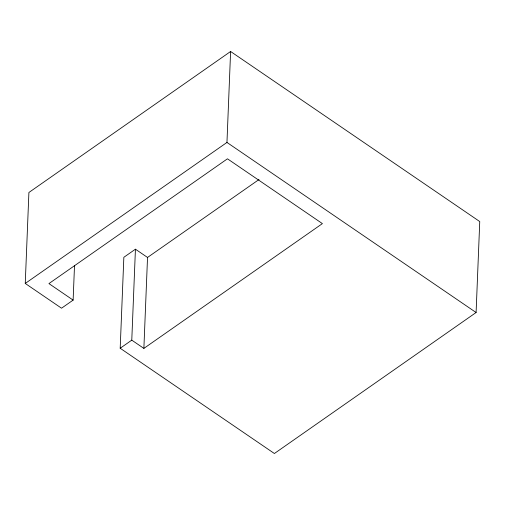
<?xml version="1.0" encoding="UTF-8"?>
<svg xmlns="http://www.w3.org/2000/svg" width="505" height="505" viewBox="0 0 505 505"><rect width="100%" height="100%" fill="white"/><g stroke="black" fill="none" stroke-linecap="round" stroke-linejoin="round"><path stroke-width="0.76" d="M74.513 265.605L73.124 300.109L61.534 308.208L25.25 283.444L28.905 192.487L230.608 51.491L479.75 221.556L476.095 312.513L274.392 453.509L120.19 348.248L123.845 257.298L135.435 249.192L147.529 257.449L143.874 348.399L131.78 340.149L135.435 249.192M25.25 283.444L226.96 142.442L230.608 51.491M147.529 257.449L259.027 179.509M120.19 348.248L131.78 340.149M143.874 348.399L322.398 223.608L227.458 158.804L48.934 283.595L73.124 300.109M226.96 142.442L476.095 312.513"/></g></svg>
